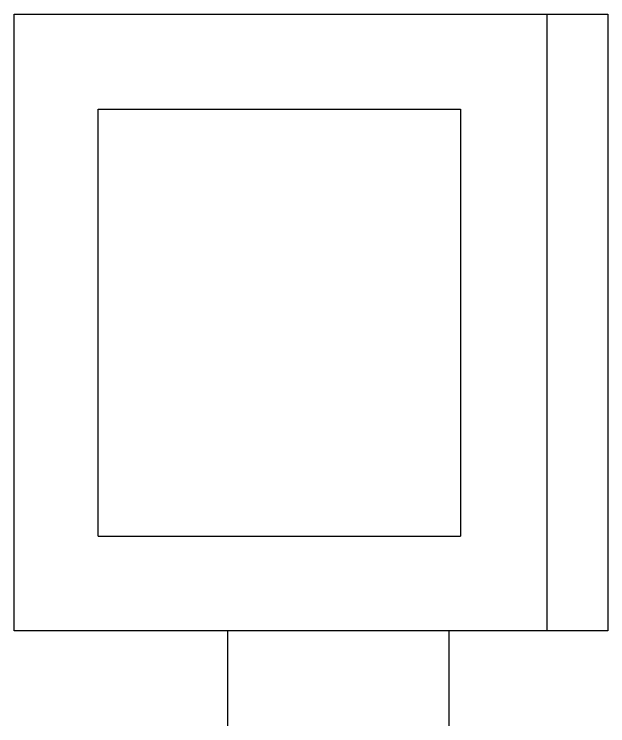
# Model space of a CAD drawing. Header units: metres. Extents: x 1905 to 1922.2, y 1773.7 to 1790.9.
# Drawn here: x 1906.9418 to 1907.3377, y 1778.036 to 1778.5107 of the extents above; entities that cross this region are included whole.
import ezdxf

# ---------------------------------------------------------------- set-up
doc = ezdxf.new("R2010")
doc.units = ezdxf.units.M

msp = doc.modelspace()

# ---------------------------------------------------------------- linework, layer by layer
at = {"linetype": 'Continuous'}
for p, q in [((1907.2971, 1778.51068), (1907.2971, 1778.0993)), ((1906.99782, 1778.16259), (1906.99782, 1778.44739)), ((1906.99782, 1778.44739), (1907.23934, 1778.44739)), ((1907.23934, 1778.44739), (1907.23934, 1778.16258)), ((1906.99782, 1778.16258), (1907.23934, 1778.16258)), ((1907.08416, 1778.036), (1907.08416, 1778.0993)), ((1907.23183, 1778.036), (1907.23183, 1778.0993))]:
    msp.add_line(p, q, dxfattribs=at)
msp.add_lwpolyline([(1906.94175, 1778.51068), (1907.33765, 1778.51068), (1907.33765, 1778.0993), (1906.94175, 1778.0993)], close=True, dxfattribs=at)

doc.saveas('drawing.dxf')
